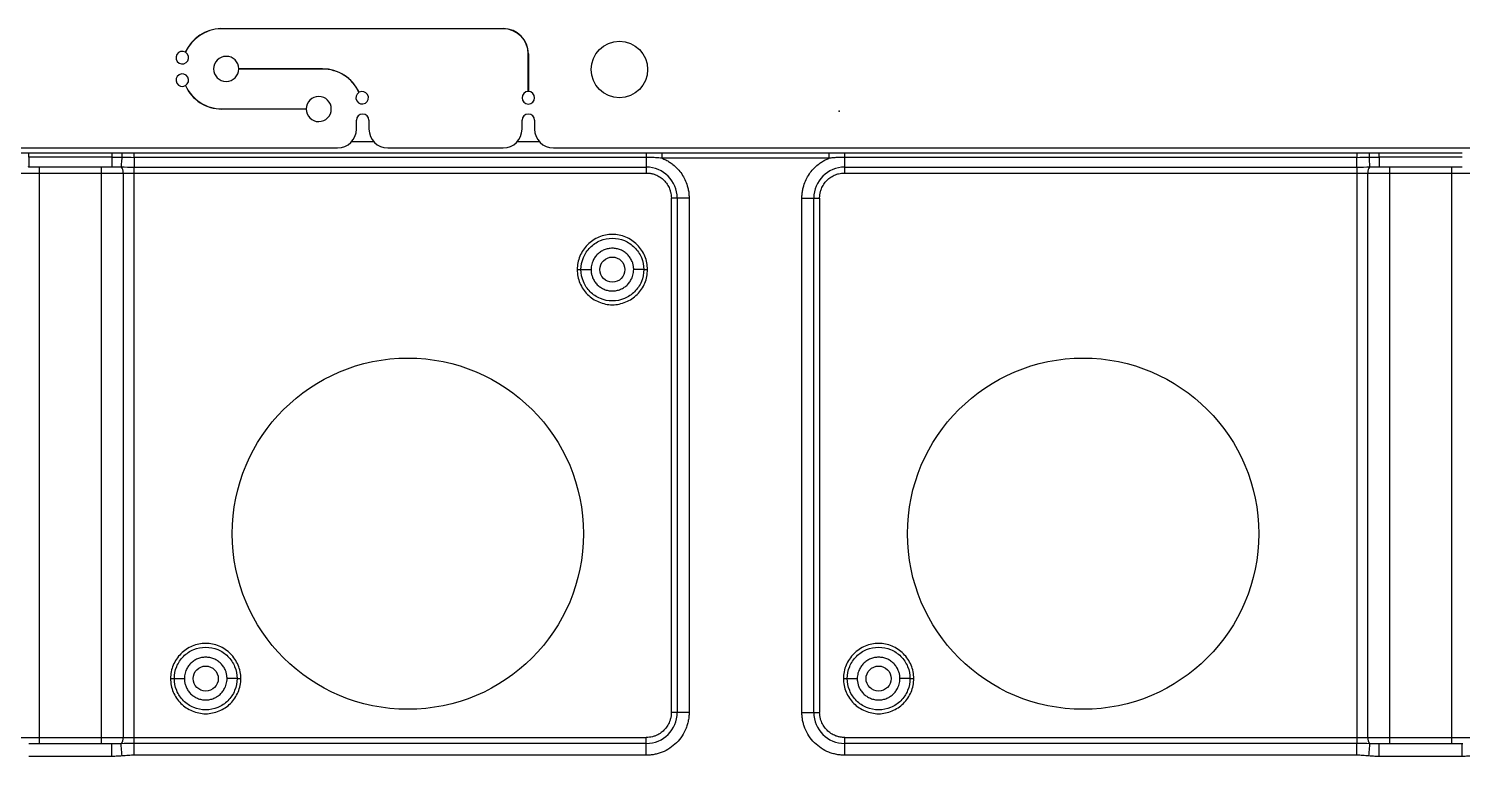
# Model space of a CAD drawing. Header units: millimetres. Extents: x -1 to 1576, y 30 to 633.
# Drawn here: x 249.1 to 363.3, y 485.1 to 543.1 of the extents above; entities that cross this region are included whole.
import ezdxf

# ---------------------------------------------------------------- set-up
doc = ezdxf.new("R2010")
doc.units = ezdxf.units.MM
doc.header["$PDSIZE"] = -1

msp = doc.modelspace()

# ---------------------------------------------------------------- linework, layer by layer
at = {"color": 7, "linetype": 'Continuous', "lineweight": 25}
for p, q in [((264.39, 543.08), (286.9, 543.08)), ((286.9, 543.07), (264.39, 543.07)), ((288.9, 538.07), (288.9, 541.07)), ((288.91, 541.07), (288.91, 538.07)), ((265.82, 539.88), (272.5, 539.88)), ((272.5, 539.87), (265.82, 539.87)), ((264.48, 536.68), (271.2, 536.68)), ((271.2, 536.67), (264.48, 536.67)), ((275.2, 535.07), (275.2, 535.77)), ((276.2, 535.77), (276.2, 535.07)), ((288.4, 535.07), (288.4, 535.77)), ((289.4, 535.77), (289.4, 535.07)), ((274.82, 534.07), (276.58, 534.07)), ((288.02, 534.07), (289.78, 534.07)), ((183.26, 533.57), (273.7, 533.57)), ((249.08, 533.17), (255.7, 533.17)), ((249.08, 532.84), (249.08, 533.17)), ((255.7, 532.84), (249.08, 532.84)), ((257.49, 533.18), (298.3, 533.18)), ((298.3, 532.82), (257.49, 532.82)), ((277.7, 533.57), (286.9, 533.57)), ((290.9, 533.57), (381.34, 533.57)), ((298.3, 532.82), (298.3, 531.57)), ((299.56, 533.19), (312.86, 533.19)), ((312.86, 532.75), (299.56, 532.75)), ((314.12, 533.18), (354.93, 533.18)), ((354.93, 532.82), (314.12, 532.82)), ((314.12, 531.57), (314.12, 532.82)), ((356.72, 533.17), (363.34, 533.17)), ((356.72, 532.84), (356.72, 533.17)), ((363.34, 532.84), (356.72, 532.84)), ((206.48, 531.57), (298.3, 531.57)), ((249.03, 532.07), (249.08, 532.08)), ((249.08, 532.07), (255.7, 532.07)), ((249.91, 532.07), (249.91, 486.07)), ((254.87, 486.07), (254.87, 532.07)), ((255.7, 532.09), (255.8, 532.07)), ((256.62, 531.57), (256.62, 486.57)), ((257.49, 532.04), (298.3, 532.04)), ((257.49, 486.1), (257.49, 532.04)), ((314.12, 532.04), (354.93, 532.04)), ((314.12, 531.57), (405.94, 531.57)), ((354.93, 532.04), (354.93, 486.1)), ((355.81, 486.57), (355.81, 531.57)), ((356.67, 532.07), (356.72, 532.08)), ((356.72, 532.07), (363.34, 532.07)), ((357.55, 532.07), (357.55, 486.07)), ((362.51, 486.07), (362.51, 532.07)), ((301.72, 529.57), (300.3, 529.57)), ((300.3, 488.57), (300.3, 529.57)), ((300.77, 529.57), (300.77, 488.57)), ((301.72, 529.57), (301.72, 488.57)), ((310.71, 488.57), (310.71, 529.57)), ((310.71, 529.57), (312.12, 529.57)), ((311.65, 488.57), (311.65, 529.57)), ((312.12, 529.57), (312.12, 488.57)), ((301.72, 488.57), (300.3, 488.57)), ((310.71, 488.57), (312.12, 488.57)), ((206.48, 486.57), (298.3, 486.57)), ((255.7, 486.07), (249.08, 486.07)), ((255.75, 486.07), (255.7, 486.07)), ((298.3, 486.1), (257.49, 486.1)), ((298.3, 485.16), (298.3, 486.57)), ((314.12, 485.16), (314.12, 486.57)), ((314.12, 486.57), (405.94, 486.57)), ((354.93, 486.1), (314.12, 486.1)), ((363.34, 486.07), (356.72, 486.07)), ((363.39, 486.07), (363.34, 486.07)), ((255.7, 485.07), (249.08, 485.07)), ((298.3, 485.16), (257.49, 485.16)), ((354.93, 485.16), (314.12, 485.16)), ((363.34, 485.07), (356.72, 485.07))]:
    msp.add_line(p, q, dxfattribs=at)
for centre, radius in [((296.16, 539.82), 2.25), ((279.3, 502.82), 14), ((333.12, 502.82), 14)]:
    msp.add_circle(centre, radius, dxfattribs=at)
at = {"color": 141}
for centre in [(295.6, 523.87), (263.19, 491.27), (316.82, 491.27)]:
    msp.add_circle(centre, 1, dxfattribs=at)
at = {"color": 7, "linetype": 'Continuous', "lineweight": 25}
for centre, radius, start, end in [((264.48, 539.87), 3.21, 91.5822, 155.3856), ((264.48, 539.87), 3.2, 91.5847, 155.403), ((286.9, 541.07), 2.01, 360, 90), ((286.9, 541.07), 2, 360, 90), ((261.32, 540.77), 0.5, 60.3991, 59.2477), ((264.82, 539.87), 1, 0.2862, 359.7133), ((261.32, 538.97), 0.5, 300.73, 299.5792), ((272.5, 536.67), 3.2, 24.6158, 89.9998), ((272.5, 536.67), 3.19, 24.5983, 89.9998), ((264.48, 539.87), 3.2, 204.6089, 269.9998), ((264.48, 539.87), 3.19, 204.5914, 269.9998), ((272.2, 536.67), 1, 180.286, 179.7136), ((275.66, 537.57), 0.5, 120.7513, 119.6), ((288.9, 537.57), 0.5, 90.573, 89.427), ((275.7, 535.77), 0.5, 0, 180), ((288.9, 535.77), 0.5, 0, 180), ((273.7, 535.07), 1.5, 270, 360), ((277.7, 535.07), 1.5, 180, 270), ((286.9, 535.07), 1.5, 270, 360), ((290.9, 535.07), 1.5, 180, 270), ((256.06, 531.65), 0.562, 352.1767, 47.5651), ((298.3, 529.57), 2.47, 0, 90), ((314.12, 529.57), 2.47, 90, 180), ((356.36, 531.65), 0.562, 132.435, 187.8232), ((298.3, 488.57), 2.47, 270, 360), ((314.12, 488.57), 2.47, 180, 270), ((256.06, 486.5), 0.562, 312.435, 7.8232), ((356.36, 486.5), 0.562, 172.1767, 227.5651)]:
    msp.add_arc(centre, radius, start, end, dxfattribs=at)
for points, knots in [([(248.29, 533.18), (248.41, 533.18), (248.67, 533.17), (248.93, 533.17), (249.08, 533.17)], [0, 0, 0, 0, 0.452244, 1, 1, 1, 1]), ([(249.08, 532.84), (249.08, 532.62), (249.08, 532.43), (249.08, 532.15), (249.08, 532.07), (249.08, 532.07)], [0, 0, 0, 0, 0.5, 0.5, 1, 1, 1, 1]), ([(255.7, 533.17), (255.85, 533.17), (256.11, 533.17), (256.37, 533.18), (256.49, 533.18)], [0, 0, 0, 0, 0.548125, 1, 1, 1, 1]), ([(255.7, 532.84), (255.7, 532.62), (255.7, 532.43), (255.7, 532.15), (255.7, 532.07), (255.7, 532.07)], [0, 0, 0, 0, 0.5, 0.5, 1, 1, 1, 1]), ([(256.5, 532.83), (256.49, 532.64), (256.47, 532.46), (256.45, 532.19), (256.44, 532.1), (256.44, 532.06)], [0, 0, 0, 0, 0.5, 0.5, 1, 1, 1, 1]), ([(256.49, 533.18), (256.69, 533.18), (257.02, 533.18), (257.35, 533.18), (257.49, 533.18)], [0, 0, 0, 0, 0.580575, 1, 1, 1, 1]), ([(257.49, 532.82), (257.49, 532.64), (257.49, 532.48), (257.49, 532.21), (257.49, 532.1), (257.49, 532.04)], [0, 0, 0, 0, 0.5, 0.5, 1, 1, 1, 1]), ([(298.3, 533.18), (298.39, 533.18), (298.6, 533.18), (298.94, 533.18), (299.26, 533.19), (299.48, 533.19), (299.56, 533.19)], [0, 0, 0, 0, 0.221378, 0.492164, 0.7995, 1, 1, 1, 1]), ([(299.56, 532.75), (299.47, 532.76), (299.3, 532.78), (299.05, 532.79), (298.8, 532.81), (298.55, 532.82), (298.38, 532.82), (298.3, 532.82)], [0, 0, 0, 0, 0.206312, 0.408164, 0.606837, 0.80366, 1, 1, 1, 1]), ([(299.56, 532.75), (299.56, 532.84), (299.56, 532.93), (299.56, 533.08), (299.56, 533.15), (299.56, 533.19)], [0, 0, 0, 0, 0.5, 0.5, 1, 1, 1, 1]), ([(299.56, 532.75), (299.61, 532.73), (299.71, 532.68), (299.86, 532.61), (300.01, 532.53), (300.15, 532.45), (300.29, 532.35), (300.51, 532.18), (300.81, 531.91), (301.14, 531.5), (301.4, 531.05), (301.56, 530.62), (301.66, 530.23), (301.71, 529.9), (301.71, 529.68), (301.72, 529.57)], [0, 0, 0, 0, 0.040883, 0.08158, 0.122187, 0.162802, 0.203521, 0.244441, 0.372171, 0.500035, 0.627766, 0.75563, 0.837187, 0.918385, 1, 1, 1, 1]), ([(310.71, 529.57), (310.71, 529.63), (310.71, 529.74), (310.72, 529.9), (310.74, 530.07), (310.77, 530.23), (310.81, 530.39), (310.88, 530.67), (311.03, 531.05), (311.29, 531.5), (311.61, 531.91), (311.95, 532.22), (312.27, 532.45), (312.56, 532.62), (312.76, 532.7), (312.86, 532.75)], [0, 0, 0, 0, 0.040883, 0.08158, 0.122187, 0.162802, 0.203521, 0.244441, 0.372171, 0.500035, 0.627766, 0.75563, 0.837187, 0.918385, 1, 1, 1, 1]), ([(312.86, 533.19), (312.95, 533.19), (313.16, 533.19), (313.49, 533.18), (313.82, 533.18), (314.03, 533.18), (314.12, 533.18)], [0, 0, 0, 0, 0.200515, 0.50786, 0.778848, 1, 1, 1, 1]), ([(312.86, 533.19), (312.86, 533.15), (312.86, 533.08), (312.86, 532.93), (312.86, 532.84), (312.86, 532.75)], [0, 0, 0, 0, 0.5, 0.5, 1, 1, 1, 1]), ([(314.12, 532.82), (314.02, 532.82), (313.81, 532.82), (313.5, 532.8), (313.18, 532.78), (312.97, 532.76), (312.86, 532.75)], [0, 0, 0, 0, 0.245457, 0.492199, 0.742868, 1, 1, 1, 1]), ([(354.93, 533.18), (355.07, 533.18), (355.41, 533.18), (355.74, 533.18), (355.93, 533.18)], [0, 0, 0, 0, 0.420474, 1, 1, 1, 1]), ([(354.93, 532.04), (354.93, 532.1), (354.93, 532.21), (354.93, 532.48), (354.93, 532.64), (354.93, 532.82)], [0, 0, 0, 0, 0.5, 0.5, 1, 1, 1, 1]), ([(355.98, 532.06), (355.98, 532.1), (355.97, 532.19), (355.95, 532.46), (355.94, 532.64), (355.92, 532.83)], [0, 0, 0, 0, 0.5, 0.5, 1, 1, 1, 1]), ([(355.93, 533.18), (356.05, 533.18), (356.31, 533.17), (356.57, 533.17), (356.72, 533.17)], [0, 0, 0, 0, 0.452244, 1, 1, 1, 1]), ([(356.72, 532.84), (356.72, 532.62), (356.72, 532.43), (356.72, 532.15), (356.72, 532.07), (356.72, 532.07)], [0, 0, 0, 0, 0.5, 0.5, 1, 1, 1, 1]), ([(298.3, 531.57), (298.34, 531.57), (298.43, 531.57), (298.55, 531.56), (298.68, 531.54), (298.8, 531.51), (298.92, 531.48), (299.13, 531.4), (299.41, 531.26), (299.72, 531), (299.98, 530.68), (300.15, 530.36), (300.24, 530.07), (300.29, 529.82), (300.3, 529.66), (300.3, 529.57)], [0, 0, 0, 0, 0.040276, 0.080243, 0.120058, 0.159883, 0.199877, 0.240199, 0.370043, 0.500057, 0.629901, 0.759916, 0.840121, 0.919721, 1, 1, 1, 1]), ([(312.12, 529.57), (312.12, 529.62), (312.12, 529.7), (312.14, 529.82), (312.15, 529.95), (312.18, 530.07), (312.22, 530.19), (312.29, 530.4), (312.44, 530.68), (312.7, 531), (313.01, 531.26), (313.33, 531.42), (313.62, 531.52), (313.87, 531.56), (314.04, 531.57), (314.12, 531.57)], [0, 0, 0, 0, 0.0402761, 0.0802426, 0.1200582, 0.159883, 0.1998773, 0.2401994, 0.3700431, 0.5000574, 0.6299012, 0.7599156, 0.8401208, 0.919721, 1, 1, 1, 1]), ([(298.4, 523.87), (298.4, 524.24), (298.33, 524.61), (298.05, 525.28), (297.84, 525.59), (297.32, 526.11), (297.01, 526.32), (296.33, 526.6), (295.97, 526.67), (295.23, 526.67), (294.87, 526.6), (294.19, 526.32), (293.88, 526.11), (293.36, 525.59), (293.15, 525.28), (292.87, 524.61), (292.8, 524.24), (292.8, 523.87)], [0, 0, 0, 0, 0.125, 0.125, 0.25, 0.25, 0.375, 0.375, 0.5, 0.5, 0.625, 0.625, 0.75, 0.75, 0.875, 0.875, 1, 1, 1, 1]), ([(293.1, 523.87), (293.1, 524.2), (293.17, 524.53), (293.42, 525.13), (293.6, 525.41), (294.06, 525.87), (294.34, 526.06), (294.95, 526.31), (295.27, 526.37), (295.93, 526.37), (296.26, 526.31), (296.86, 526.06), (297.14, 525.87), (297.6, 525.41), (297.79, 525.13), (298.04, 524.53), (298.1, 524.2), (298.1, 523.87)], [0, 0, 0, 0, 0.125, 0.125, 0.25, 0.25, 0.375, 0.375, 0.5, 0.5, 0.625, 0.625, 0.75, 0.75, 0.875, 0.875, 1, 1, 1, 1]), ([(297.3, 523.87), (297.3, 523.92), (297.3, 524.01), (297.28, 524.14), (297.26, 524.27), (297.22, 524.4), (297.15, 524.59), (297.02, 524.82), (296.81, 525.08), (296.55, 525.3), (296.26, 525.45), (295.94, 525.55), (295.6, 525.58), (295.27, 525.55), (294.95, 525.45), (294.65, 525.3), (294.39, 525.08), (294.18, 524.82), (294.04, 524.56), (293.95, 524.31), (293.91, 524.1), (293.9, 523.95), (293.9, 523.87)], [0, 0, 0, 0, 0.025179, 0.050131, 0.075011, 0.099977, 0.125185, 0.187588, 0.250097, 0.312505, 0.375015, 0.437474, 0.500034, 0.562494, 0.62505, 0.68745, 0.749957, 0.812365, 0.874867, 0.916675, 0.958143, 1, 1, 1, 1]), ([(292.8, 523.87), (292.88, 523.87), (292.96, 523.87), (293.07, 523.87), (293.1, 523.87), (293.1, 523.87)], [0, 0, 0, 0, 0.5, 0.5, 1, 1, 1, 1]), ([(292.8, 523.87), (292.8, 523.51), (292.87, 523.14), (293.15, 522.46), (293.36, 522.15), (293.88, 521.63), (294.19, 521.43), (294.87, 521.15), (295.23, 521.07), (295.97, 521.07), (296.33, 521.15), (297.01, 521.43), (297.32, 521.63), (297.84, 522.15), (298.05, 522.46), (298.33, 523.14), (298.4, 523.51), (298.4, 523.87)], [0, 0, 0, 0, 0.125, 0.125, 0.25, 0.25, 0.375, 0.375, 0.5, 0.5, 0.625, 0.625, 0.75, 0.75, 0.875, 0.875, 1, 1, 1, 1]), ([(298.1, 523.87), (298.1, 523.55), (298.04, 523.22), (297.79, 522.61), (297.6, 522.34), (297.14, 521.87), (296.86, 521.69), (296.26, 521.44), (295.93, 521.37), (295.27, 521.37), (294.95, 521.44), (294.34, 521.69), (294.06, 521.87), (293.6, 522.34), (293.42, 522.61), (293.17, 523.22), (293.1, 523.55), (293.1, 523.87)], [0, 0, 0, 0, 0.125, 0.125, 0.25, 0.25, 0.375, 0.375, 0.5, 0.5, 0.625, 0.625, 0.75, 0.75, 0.875, 0.875, 1, 1, 1, 1]), ([(293.1, 523.87), (293.1, 523.87), (293.19, 523.87), (293.48, 523.87), (293.69, 523.87), (293.9, 523.87)], [0, 0, 0, 0, 0.5, 0.5, 1, 1, 1, 1]), ([(293.9, 523.87), (293.9, 523.83), (293.9, 523.74), (293.92, 523.61), (293.95, 523.48), (293.98, 523.35), (294.05, 523.16), (294.18, 522.92), (294.39, 522.66), (294.65, 522.45), (294.95, 522.29), (295.27, 522.19), (295.6, 522.16), (295.93, 522.19), (296.26, 522.29), (296.55, 522.45), (296.81, 522.66), (297.02, 522.92), (297.16, 523.19), (297.25, 523.43), (297.29, 523.65), (297.3, 523.8), (297.3, 523.87)], [0, 0, 0, 0, 0.0251117, 0.0500245, 0.0748938, 0.099876, 0.1251253, 0.1875211, 0.2500861, 0.3124924, 0.374998, 0.4374578, 0.500018, 0.5624777, 0.6250381, 0.6874452, 0.7499546, 0.8123631, 0.8748673, 0.9166756, 0.9581439, 1, 1, 1, 1]), ([(298.1, 523.87), (298.1, 523.87), (298.01, 523.87), (297.72, 523.87), (297.51, 523.87), (297.3, 523.87)], [0, 0, 0, 0, 0.5, 0.5, 1, 1, 1, 1]), ([(298.1, 523.87), (298.1, 523.87), (298.13, 523.87), (298.24, 523.87), (298.32, 523.87), (298.4, 523.87)], [0, 0, 0, 0, 0.5, 0.5, 1, 1, 1, 1]), ([(265.99, 491.27), (265.99, 491.64), (265.91, 492.01), (265.63, 492.68), (265.43, 492.99), (264.91, 493.51), (264.6, 493.72), (263.92, 494), (263.55, 494.07), (262.82, 494.07), (262.45, 494), (261.78, 493.72), (261.47, 493.51), (260.95, 492.99), (260.74, 492.68), (260.46, 492.01), (260.39, 491.64), (260.39, 491.27)], [0, 0, 0, 0, 0.125, 0.125, 0.25, 0.25, 0.375, 0.375, 0.5, 0.5, 0.625, 0.625, 0.75, 0.75, 0.875, 0.875, 1, 1, 1, 1]), ([(260.69, 491.27), (260.69, 491.6), (260.75, 491.93), (261, 492.53), (261.19, 492.81), (261.65, 493.27), (261.93, 493.46), (262.53, 493.71), (262.86, 493.77), (263.52, 493.77), (263.84, 493.71), (264.45, 493.46), (264.72, 493.27), (265.19, 492.81), (265.37, 492.53), (265.62, 491.93), (265.69, 491.6), (265.69, 491.27)], [0, 0, 0, 0, 0.125, 0.125, 0.25, 0.25, 0.375, 0.375, 0.5, 0.5, 0.625, 0.625, 0.75, 0.75, 0.875, 0.875, 1, 1, 1, 1]), ([(319.62, 491.27), (319.62, 491.64), (319.55, 492.01), (319.27, 492.68), (319.06, 492.99), (318.54, 493.51), (318.23, 493.72), (317.55, 494), (317.19, 494.07), (316.45, 494.07), (316.09, 494), (315.41, 493.72), (315.1, 493.51), (314.58, 492.99), (314.37, 492.68), (314.09, 492.01), (314.02, 491.64), (314.02, 491.27)], [0, 0, 0, 0, 0.125, 0.125, 0.25, 0.25, 0.375, 0.375, 0.5, 0.5, 0.625, 0.625, 0.75, 0.75, 0.875, 0.875, 1, 1, 1, 1]), ([(314.32, 491.27), (314.32, 491.6), (314.39, 491.93), (314.64, 492.53), (314.82, 492.81), (315.28, 493.27), (315.56, 493.46), (316.17, 493.71), (316.49, 493.77), (317.15, 493.77), (317.48, 493.71), (318.08, 493.46), (318.36, 493.27), (318.82, 492.81), (319.01, 492.53), (319.26, 491.93), (319.32, 491.6), (319.32, 491.27)], [0, 0, 0, 0, 0.125, 0.125, 0.25, 0.25, 0.375, 0.375, 0.5, 0.5, 0.625, 0.625, 0.75, 0.75, 0.875, 0.875, 1, 1, 1, 1]), ([(264.89, 491.27), (264.89, 491.32), (264.88, 491.41), (264.87, 491.54), (264.84, 491.67), (264.81, 491.8), (264.74, 491.99), (264.61, 492.22), (264.4, 492.48), (264.14, 492.7), (263.84, 492.85), (263.52, 492.95), (263.19, 492.98), (262.85, 492.95), (262.53, 492.85), (262.24, 492.7), (261.98, 492.48), (261.76, 492.22), (261.62, 491.96), (261.54, 491.71), (261.5, 491.5), (261.49, 491.35), (261.49, 491.27)], [0, 0, 0, 0, 0.025179, 0.050131, 0.075011, 0.099977, 0.125185, 0.187588, 0.250097, 0.312505, 0.375015, 0.437474, 0.500034, 0.562494, 0.62505, 0.68745, 0.749957, 0.812365, 0.874867, 0.916675, 0.958143, 1, 1, 1, 1]), ([(318.52, 491.27), (318.52, 491.32), (318.52, 491.41), (318.5, 491.54), (318.48, 491.67), (318.44, 491.8), (318.37, 491.99), (318.24, 492.22), (318.03, 492.48), (317.77, 492.7), (317.48, 492.85), (317.16, 492.95), (316.82, 492.98), (316.49, 492.95), (316.17, 492.85), (315.87, 492.7), (315.61, 492.48), (315.4, 492.22), (315.26, 491.96), (315.17, 491.71), (315.13, 491.5), (315.12, 491.35), (315.12, 491.27)], [0, 0, 0, 0, 0.0251789, 0.0501307, 0.0750111, 0.0999772, 0.1251847, 0.1875883, 0.2500967, 0.3125049, 0.3750151, 0.4374744, 0.5000339, 0.5624941, 0.6250503, 0.6874503, 0.7499575, 0.8123651, 0.8748676, 0.9166751, 0.9581433, 1, 1, 1, 1]), ([(260.39, 491.27), (260.47, 491.27), (260.54, 491.27), (260.66, 491.27), (260.69, 491.27), (260.69, 491.27)], [0, 0, 0, 0, 0.5, 0.5, 1, 1, 1, 1]), ([(260.39, 491.27), (260.39, 490.91), (260.46, 490.54), (260.74, 489.86), (260.95, 489.55), (261.47, 489.03), (261.78, 488.83), (262.45, 488.55), (262.82, 488.47), (263.55, 488.47), (263.92, 488.55), (264.6, 488.83), (264.91, 489.03), (265.43, 489.55), (265.63, 489.86), (265.91, 490.54), (265.99, 490.91), (265.99, 491.27)], [0, 0, 0, 0, 0.125, 0.125, 0.25, 0.25, 0.375, 0.375, 0.5, 0.5, 0.625, 0.625, 0.75, 0.75, 0.875, 0.875, 1, 1, 1, 1]), ([(265.69, 491.27), (265.69, 490.95), (265.62, 490.62), (265.37, 490.01), (265.19, 489.74), (264.72, 489.27), (264.45, 489.09), (263.84, 488.84), (263.52, 488.77), (262.86, 488.77), (262.53, 488.84), (261.93, 489.09), (261.65, 489.27), (261.19, 489.74), (261, 490.01), (260.75, 490.62), (260.69, 490.95), (260.69, 491.27)], [0, 0, 0, 0, 0.125, 0.125, 0.25, 0.25, 0.375, 0.375, 0.5, 0.5, 0.625, 0.625, 0.75, 0.75, 0.875, 0.875, 1, 1, 1, 1]), ([(260.69, 491.27), (260.69, 491.27), (260.77, 491.27), (261.07, 491.27), (261.28, 491.27), (261.49, 491.27)], [0, 0, 0, 0, 0.5, 0.5, 1, 1, 1, 1]), ([(261.49, 491.27), (261.49, 491.23), (261.49, 491.14), (261.51, 491.01), (261.53, 490.88), (261.57, 490.75), (261.64, 490.56), (261.76, 490.32), (261.98, 490.06), (262.24, 489.85), (262.53, 489.69), (262.85, 489.59), (263.19, 489.56), (263.52, 489.59), (263.84, 489.69), (264.14, 489.85), (264.4, 490.06), (264.61, 490.32), (264.75, 490.59), (264.83, 490.83), (264.88, 491.05), (264.89, 491.2), (264.89, 491.27)], [0, 0, 0, 0, 0.025112, 0.050025, 0.074894, 0.099876, 0.125125, 0.187521, 0.250086, 0.312493, 0.374998, 0.437458, 0.500018, 0.562478, 0.625038, 0.687445, 0.749955, 0.812363, 0.874867, 0.916676, 0.958144, 1, 1, 1, 1]), ([(265.69, 491.27), (265.69, 491.27), (265.6, 491.27), (265.31, 491.27), (265.1, 491.27), (264.89, 491.27)], [0, 0, 0, 0, 0.5, 0.5, 1, 1, 1, 1]), ([(265.69, 491.27), (265.69, 491.27), (265.72, 491.27), (265.83, 491.27), (265.91, 491.27), (265.99, 491.27)], [0, 0, 0, 0, 0.5, 0.5, 1, 1, 1, 1]), ([(314.02, 491.27), (314.02, 490.91), (314.09, 490.54), (314.37, 489.86), (314.58, 489.55), (315.1, 489.03), (315.41, 488.83), (316.09, 488.55), (316.45, 488.47), (317.19, 488.47), (317.55, 488.55), (318.23, 488.83), (318.54, 489.03), (319.06, 489.55), (319.27, 489.86), (319.55, 490.54), (319.62, 490.91), (319.62, 491.27)], [0, 0, 0, 0, 0.125, 0.125, 0.25, 0.25, 0.375, 0.375, 0.5, 0.5, 0.625, 0.625, 0.75, 0.75, 0.875, 0.875, 1, 1, 1, 1]), ([(314.02, 491.27), (314.1, 491.27), (314.18, 491.27), (314.29, 491.27), (314.32, 491.27), (314.32, 491.27)], [0, 0, 0, 0, 0.5, 0.5, 1, 1, 1, 1]), ([(319.32, 491.27), (319.32, 490.95), (319.26, 490.62), (319.01, 490.01), (318.82, 489.74), (318.36, 489.27), (318.08, 489.09), (317.48, 488.84), (317.15, 488.77), (316.49, 488.77), (316.17, 488.84), (315.56, 489.09), (315.28, 489.27), (314.82, 489.74), (314.64, 490.01), (314.39, 490.62), (314.32, 490.95), (314.32, 491.27)], [0, 0, 0, 0, 0.125, 0.125, 0.25, 0.25, 0.375, 0.375, 0.5, 0.5, 0.625, 0.625, 0.75, 0.75, 0.875, 0.875, 1, 1, 1, 1]), ([(314.32, 491.27), (314.32, 491.27), (314.41, 491.27), (314.7, 491.27), (314.91, 491.27), (315.12, 491.27)], [0, 0, 0, 0, 0.5, 0.5, 1, 1, 1, 1]), ([(315.12, 491.27), (315.12, 491.23), (315.12, 491.14), (315.14, 491.01), (315.17, 490.88), (315.2, 490.75), (315.27, 490.56), (315.4, 490.32), (315.61, 490.06), (315.87, 489.85), (316.17, 489.69), (316.49, 489.59), (316.82, 489.56), (317.15, 489.59), (317.48, 489.69), (317.77, 489.85), (318.03, 490.06), (318.24, 490.32), (318.38, 490.59), (318.47, 490.83), (318.51, 491.05), (318.52, 491.2), (318.52, 491.27)], [0, 0, 0, 0, 0.025112, 0.050025, 0.074894, 0.099876, 0.125125, 0.187521, 0.250086, 0.312492, 0.374998, 0.437458, 0.500018, 0.562478, 0.625038, 0.687445, 0.749955, 0.812363, 0.874867, 0.916676, 0.958144, 1, 1, 1, 1]), ([(319.32, 491.27), (319.32, 491.27), (319.23, 491.27), (318.94, 491.27), (318.73, 491.27), (318.52, 491.27)], [0, 0, 0, 0, 0.5, 0.5, 1, 1, 1, 1]), ([(319.32, 491.27), (319.32, 491.27), (319.35, 491.27), (319.46, 491.27), (319.54, 491.27), (319.62, 491.27)], [0, 0, 0, 0, 0.5, 0.5, 1, 1, 1, 1]), ([(301.72, 488.57), (301.71, 488.51), (301.71, 488.39), (301.7, 488.2), (301.67, 488.02), (301.64, 487.84), (301.59, 487.67), (301.54, 487.49), (301.42, 487.16), (301.18, 486.68), (300.73, 486.14), (300.19, 485.7), (299.68, 485.43), (299.25, 485.29), (298.94, 485.21), (298.62, 485.17), (298.41, 485.16), (298.3, 485.16)], [0, 0, 0, 0, 0.034552, 0.068858, 0.103016, 0.137128, 0.171294, 0.205615, 0.240191, 0.37006, 0.500029, 0.629897, 0.759866, 0.820152, 0.879909, 0.939678, 1, 1, 1, 1]), ([(300.3, 488.57), (300.3, 488.53), (300.3, 488.45), (300.29, 488.32), (300.27, 488.2), (300.24, 488.08), (300.2, 487.96), (300.13, 487.75), (299.99, 487.47), (299.72, 487.15), (299.41, 486.89), (299.09, 486.72), (298.8, 486.63), (298.55, 486.58), (298.39, 486.58), (298.3, 486.57)], [0, 0, 0, 0, 0.040276, 0.080243, 0.120058, 0.159883, 0.199877, 0.240199, 0.370043, 0.500057, 0.629901, 0.759916, 0.840121, 0.919721, 1, 1, 1, 1]), ([(314.12, 485.16), (314.06, 485.16), (313.94, 485.16), (313.75, 485.18), (313.57, 485.2), (313.39, 485.24), (313.21, 485.28), (313.04, 485.33), (312.7, 485.46), (312.23, 485.7), (311.69, 486.14), (311.25, 486.68), (310.98, 487.2), (310.84, 487.62), (310.76, 487.93), (310.72, 488.25), (310.71, 488.47), (310.71, 488.57)], [0, 0, 0, 0, 0.034552, 0.068858, 0.103016, 0.137128, 0.171294, 0.205615, 0.240191, 0.37006, 0.500029, 0.629897, 0.759866, 0.820152, 0.879909, 0.939678, 1, 1, 1, 1]), ([(314.12, 486.57), (314.08, 486.57), (313.99, 486.58), (313.87, 486.59), (313.75, 486.61), (313.62, 486.63), (313.5, 486.67), (313.3, 486.74), (313.01, 486.89), (312.7, 487.15), (312.44, 487.47), (312.27, 487.79), (312.18, 488.07), (312.13, 488.32), (312.12, 488.49), (312.12, 488.57)], [0, 0, 0, 0, 0.040276, 0.080243, 0.120058, 0.159883, 0.199877, 0.240199, 0.370043, 0.500057, 0.629901, 0.759916, 0.840121, 0.919721, 1, 1, 1, 1]), ([(255.7, 485.07), (255.7, 485.33), (255.7, 485.6), (255.7, 485.97), (255.7, 486.07), (255.7, 486.07)], [0, 0, 0, 0, 0.5, 0.5, 1, 1, 1, 1]), ([(256.52, 485.1), (256.5, 485.33), (256.48, 485.56), (256.45, 485.92), (256.44, 486.04), (256.44, 486.08)], [0, 0, 0, 0, 0.5, 0.5, 1, 1, 1, 1]), ([(257.49, 485.16), (257.49, 485.36), (257.49, 485.57), (257.49, 485.9), (257.49, 486.03), (257.49, 486.1)], [0, 0, 0, 0, 0.5, 0.5, 1, 1, 1, 1]), ([(354.93, 485.16), (354.93, 485.36), (354.93, 485.57), (354.93, 485.9), (354.93, 486.03), (354.93, 486.1)], [0, 0, 0, 0, 0.5, 0.5, 1, 1, 1, 1]), ([(355.9, 485.1), (355.92, 485.33), (355.94, 485.56), (355.97, 485.92), (355.98, 486.04), (355.98, 486.08)], [0, 0, 0, 0, 0.5, 0.5, 1, 1, 1, 1]), ([(356.72, 485.07), (356.72, 485.2), (356.72, 485.33), (356.72, 485.58), (356.72, 485.69), (356.72, 485.87), (356.72, 485.95), (356.72, 486.05), (356.72, 486.07), (356.72, 486.07)], [0, 0, 0, 0, 0.25, 0.25, 0.5, 0.5, 0.75, 0.75, 1, 1, 1, 1]), ([(363.34, 485.07), (363.34, 485.33), (363.34, 485.6), (363.34, 485.97), (363.34, 486.07), (363.34, 486.07)], [0, 0, 0, 0, 0.5, 0.5, 1, 1, 1, 1]), ([(256.52, 485.1), (256.46, 485.09), (256.34, 485.09), (256.15, 485.08), (255.93, 485.07), (255.78, 485.07), (255.7, 485.07)], [0, 0, 0, 0, 0.207871, 0.443757, 0.707773, 1, 1, 1, 1]), ([(257.49, 485.16), (257.41, 485.16), (257.26, 485.16), (257.02, 485.14), (256.77, 485.12), (256.6, 485.11), (256.52, 485.1)], [0, 0, 0, 0, 0.232371, 0.485289, 0.737412, 1, 1, 1, 1]), ([(355.9, 485.1), (355.82, 485.11), (355.65, 485.12), (355.4, 485.14), (355.17, 485.16), (355.01, 485.16), (354.93, 485.16)], [0, 0, 0, 0, 0.26275, 0.514851, 0.767475, 1, 1, 1, 1]), ([(356.72, 485.07), (356.57, 485.07), (356.3, 485.07), (356.02, 485.09), (355.9, 485.1)], [0, 0, 0, 0, 0.556213, 1, 1, 1, 1]), ([(364.16, 485.1), (364.1, 485.09), (363.98, 485.09), (363.79, 485.08), (363.57, 485.07), (363.42, 485.07), (363.34, 485.07)], [0, 0, 0, 0, 0.207871, 0.443757, 0.707773, 1, 1, 1, 1])]:
    msp.add_open_spline(points, degree=3, knots=knots, dxfattribs=at)
for points in [[(255.7, 533.17), (255.7, 533.11), (255.7, 532.98), (255.7, 532.84)], [(255.7, 532.84), (255.97, 532.84), (256.23, 532.84), (256.5, 532.83)], [(256.49, 533.18), (256.5, 533.11), (256.5, 532.98), (256.5, 532.83)], [(256.5, 532.83), (256.84, 532.83), (257.17, 532.82), (257.49, 532.82)], [(257.49, 532.82), (257.49, 532.97), (257.49, 533.11), (257.49, 533.18)], [(298.3, 533.18), (298.3, 533.11), (298.3, 532.97), (298.3, 532.82)], [(314.12, 532.82), (314.12, 532.97), (314.12, 533.11), (314.12, 533.18)], [(354.93, 533.18), (354.93, 533.11), (354.93, 532.97), (354.93, 532.82)], [(354.93, 532.82), (355.26, 532.82), (355.58, 532.83), (355.92, 532.83)], [(355.93, 533.18), (355.93, 533.11), (355.92, 532.98), (355.92, 532.83)], [(355.92, 532.83), (356.19, 532.84), (356.46, 532.84), (356.72, 532.84)], [(255.7, 532.07), (255.96, 532.07), (256.2, 532.07), (256.44, 532.06)], [(256.44, 532.06), (256.76, 532.05), (257.13, 532.04), (257.49, 532.04)], [(354.93, 532.04), (355.3, 532.04), (355.66, 532.05), (355.98, 532.06)], [(355.98, 532.06), (356.22, 532.07), (356.46, 532.07), (356.72, 532.07)], [(256.44, 486.08), (256.2, 486.07), (255.96, 486.07), (255.7, 486.07)], [(257.49, 486.1), (257.13, 486.1), (256.76, 486.09), (256.44, 486.08)], [(355.98, 486.08), (355.66, 486.09), (355.3, 486.1), (354.93, 486.1)], [(356.72, 486.07), (356.46, 486.07), (356.22, 486.07), (355.98, 486.08)]]:
    msp.add_open_spline(points, degree=3, dxfattribs=at)
at = {"color": 7, "linetype": 'Continuous'}
msp.add_point((313.67, 536.51), dxfattribs=at)

doc.saveas('drawing.dxf')
